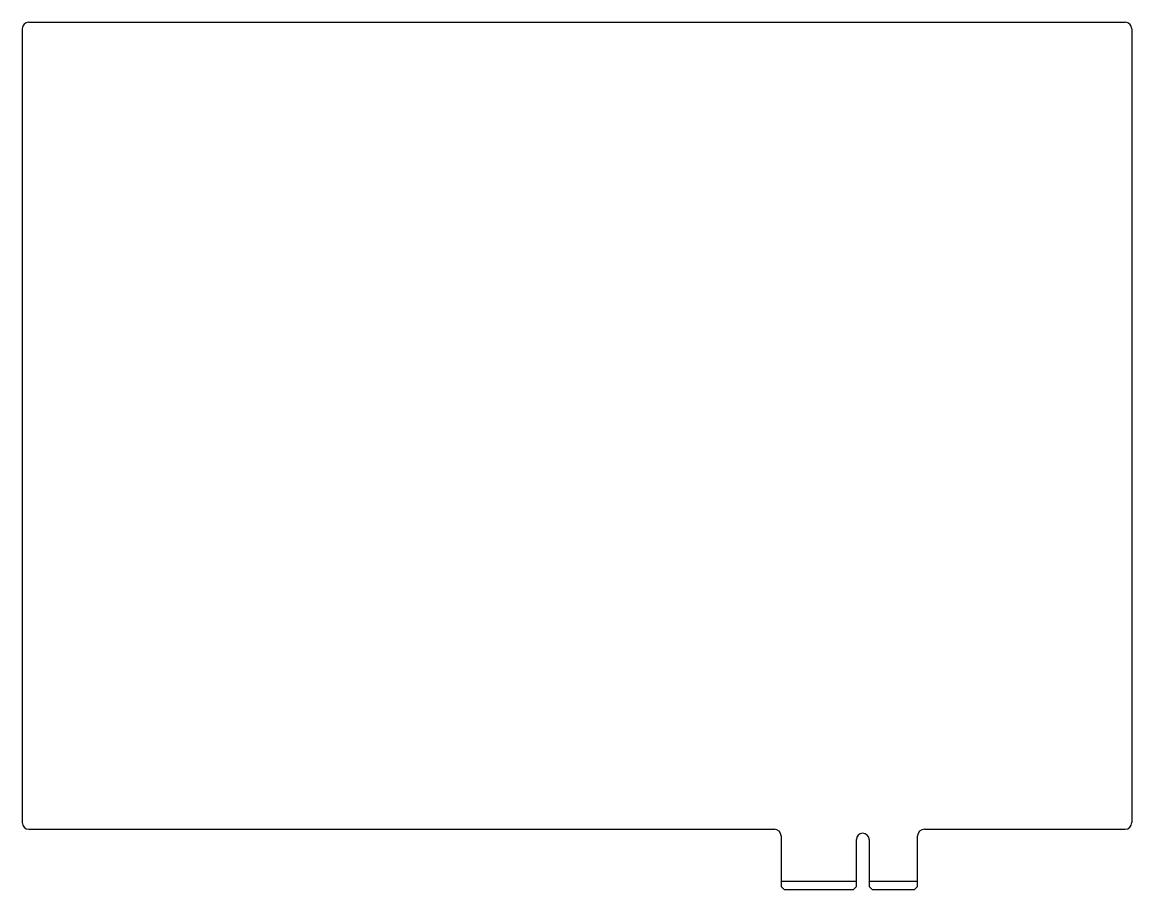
# Model space of a CAD drawing. Header units: millimetres. Extents: x 10 to 175, y 10 to 139.
import ezdxf

# ---------------------------------------------------------------- set-up
doc = ezdxf.new("R2010")
doc.units = ezdxf.units.MM

msp = doc.modelspace()

# ---------------------------------------------------------------- linework, layer by layer
at = {"color": 7, "linetype": 'Continuous', "lineweight": 25}
for p, q in [((11, 139), (174, 139)), ((10, 138), (10, 20)), ((175, 138), (175, 20)), ((11, 19), (121.85, 19)), ((144.15, 19), (174, 19)), ((122.85, 18), (122.85, 10.5)), ((134.05, 10.5), (134.05, 17.46)), ((135.95, 17.46), (135.95, 10.5)), ((143.15, 10.5), (143.15, 18)), ((122.85, 11.3), (134.05, 11.3)), ((123.35, 10), (122.85, 10.5)), ((133.55, 10), (123.35, 10)), ((134.05, 10.5), (133.55, 10)), ((135.95, 11.3), (143.15, 11.3)), ((136.45, 10), (135.95, 10.5)), ((142.65, 10), (136.45, 10)), ((143.15, 10.5), (142.65, 10))]:
    msp.add_line(p, q, dxfattribs=at)
for centre, radius, start, end in [((11, 138), 1, 90, 180), ((174, 138), 1, 0, 90), ((11, 20), 1, 180, 270), ((174, 20), 1, 270, 360), ((121.85, 18), 1, 0, 90), ((135, 17.46), 0.95, 0, 180), ((144.15, 18), 1, 90, 180)]:
    msp.add_arc(centre, radius, start, end, dxfattribs=at)

doc.saveas('drawing.dxf')
